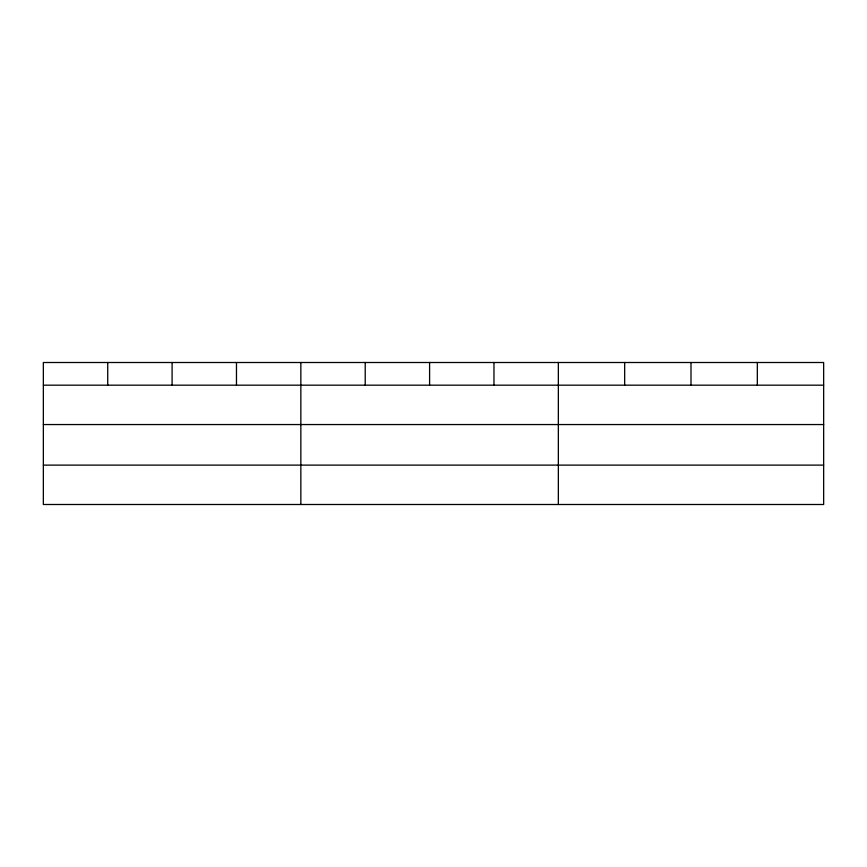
<?xml version="1.0" encoding="UTF-8"?>
<svg xmlns="http://www.w3.org/2000/svg" width="867" height="867" viewBox="0 0 867 867"><rect width="100%" height="100%" fill="white"/><g stroke="black" fill="none" stroke-linecap="round" stroke-linejoin="round"><path stroke-width="1.3" d="M823.65 424.548L823.65 362.504L43.35 362.504L43.35 504.496L823.65 504.496L823.65 424.548L43.35 424.548M43.35 385.176L823.65 385.176M43.35 465.113L823.65 465.113M757.324 362.504L757.324 385.176M690.999 362.504L690.999 385.176M624.673 362.504L624.673 385.176M558.348 362.504L558.348 504.496M493.973 362.504L493.973 385.176M429.598 362.504L429.598 385.176M365.224 362.504L365.224 385.176M300.849 362.504L300.849 504.496M236.474 362.504L236.474 385.176M172.1 362.504L172.1 385.176M107.725 362.504L107.725 385.176"/></g></svg>
